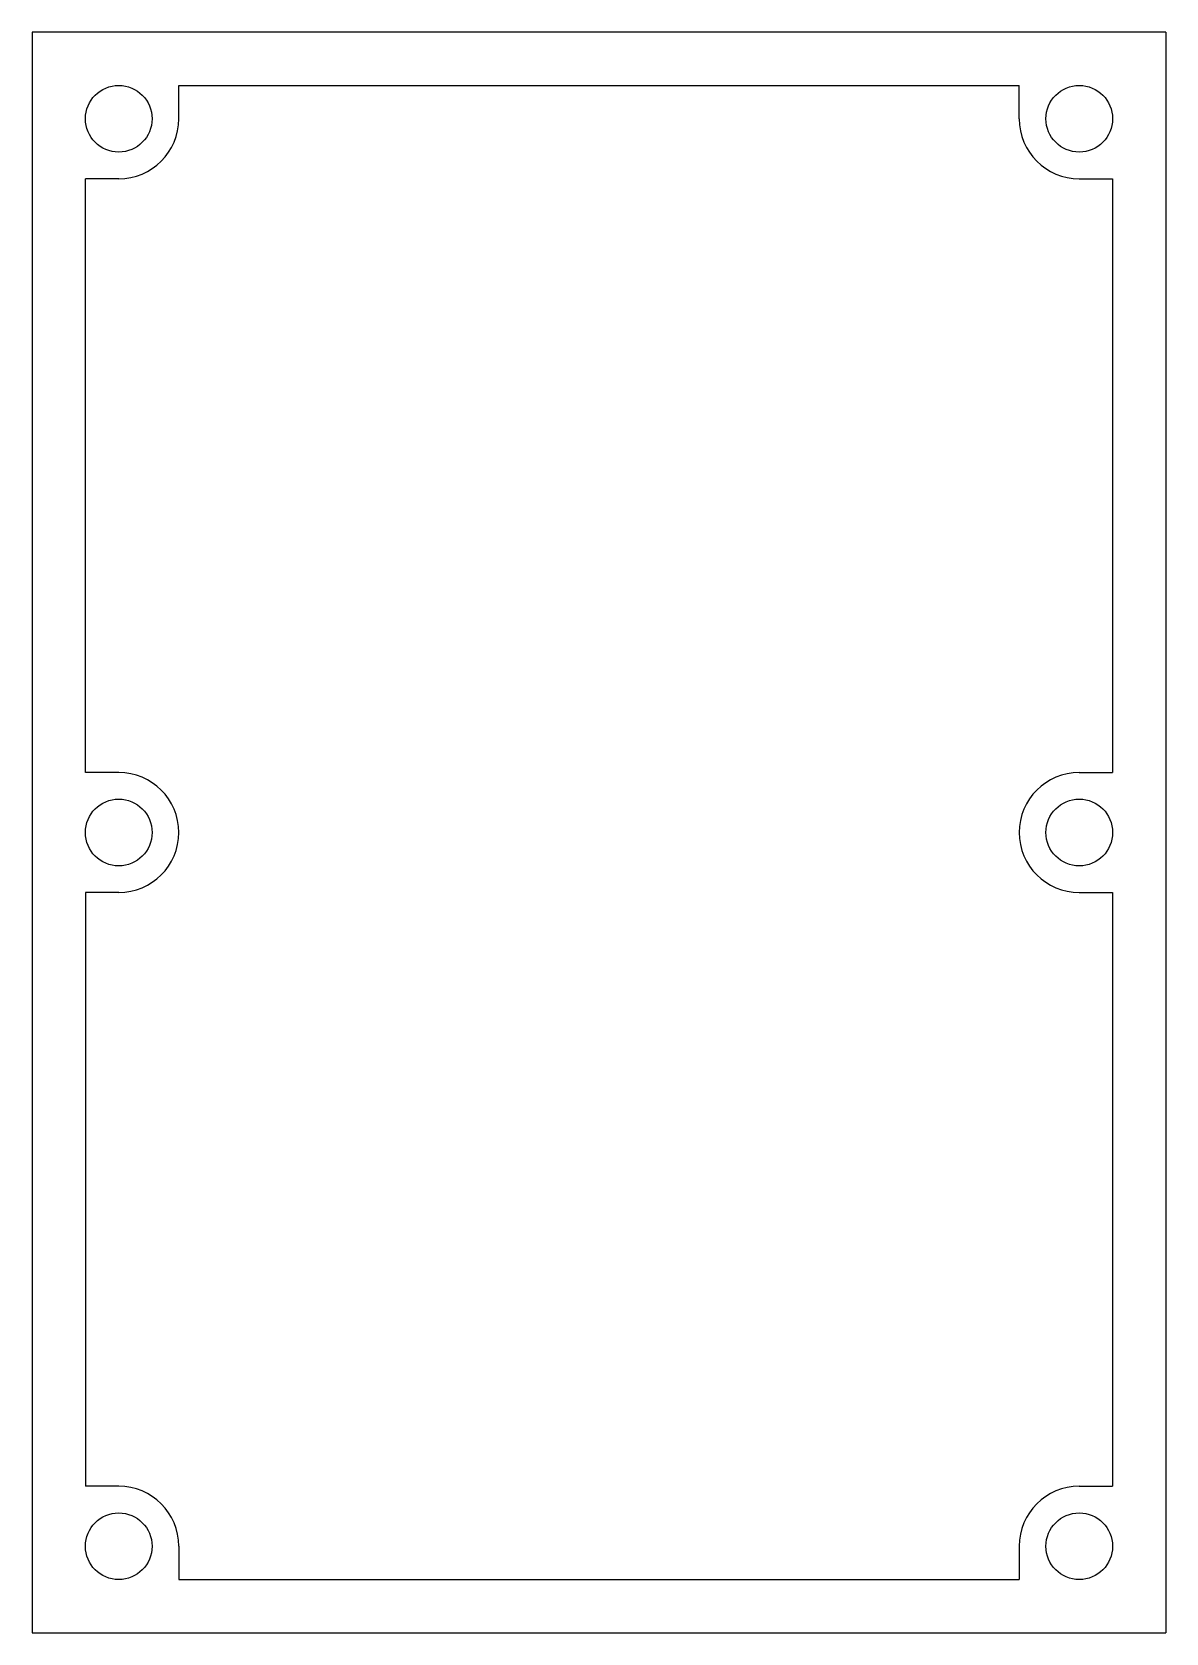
# Model space of a CAD drawing. Header units: millimetres. Extents: x 0 to 85, y 0 to 120.
import ezdxf

# ---------------------------------------------------------------- set-up
doc = ezdxf.new("R2010")
doc.units = ezdxf.units.MM
doc.layers.add('Sketch001', color=7, linetype='CONTINUOUS')

msp = doc.modelspace()

# ---------------------------------------------------------------- linework, layer by layer
at = {"layer": 'Sketch001'}
for p, q in [((85, 120, 4), (0, 120, 4)), ((0, 120, 4), (0, 0, 4)), ((85, 120, 4), (85, 0, 4)), ((11, 113.5, 4), (11, 116, 4)), ((11, 116, 4), (74, 116, 4)), ((74, 113.5, 4), (74, 116, 4)), ((4, 64.5, 4), (4, 109, 4)), ((6.5, 109, 4), (4, 109, 4)), ((78.5, 109, 4), (81, 109, 4)), ((81, 109, 4), (81, 64.5, 4)), ((6.5, 64.5, 4), (4, 64.5, 4)), ((78.5, 64.5, 4), (81, 64.5, 4)), ((4, 55.5, 4), (4, 11, 4)), ((6.5, 55.5, 4), (4, 55.5, 4)), ((78.5, 55.5, 4), (81, 55.5, 4)), ((81, 55.5, 4), (81, 11, 4)), ((6.5, 11, 4), (4, 11, 4)), ((78.5, 11, 4), (81, 11, 4)), ((11, 6.5, 4), (11, 4, 4)), ((74, 6.5, 4), (74, 4, 4)), ((11, 4, 4), (74, 4, 4)), ((0, 0, 4), (85, 0, 4))]:
    msp.add_line(p, q, dxfattribs=at)
for centre in [(6.5, 113.5), (78.5, 113.5), (6.5, 60), (78.5, 60), (6.5, 6.5), (78.5, 6.5)]:
    msp.add_circle(centre, 2.5, dxfattribs=at)
for centre, start, end in [((6.5, 113.5, 4), -90, 0), ((78.5, 113.5, 4), 180, -90), ((6.5, 60, 4), -90, 90), ((78.5, 60, 4), 90, -90), ((6.5, 6.5, 4), 0, 90), ((78.5, 6.5, 4), 90, 180)]:
    msp.add_arc(centre, 4.5, start, end, dxfattribs=at)

doc.saveas('drawing.dxf')
